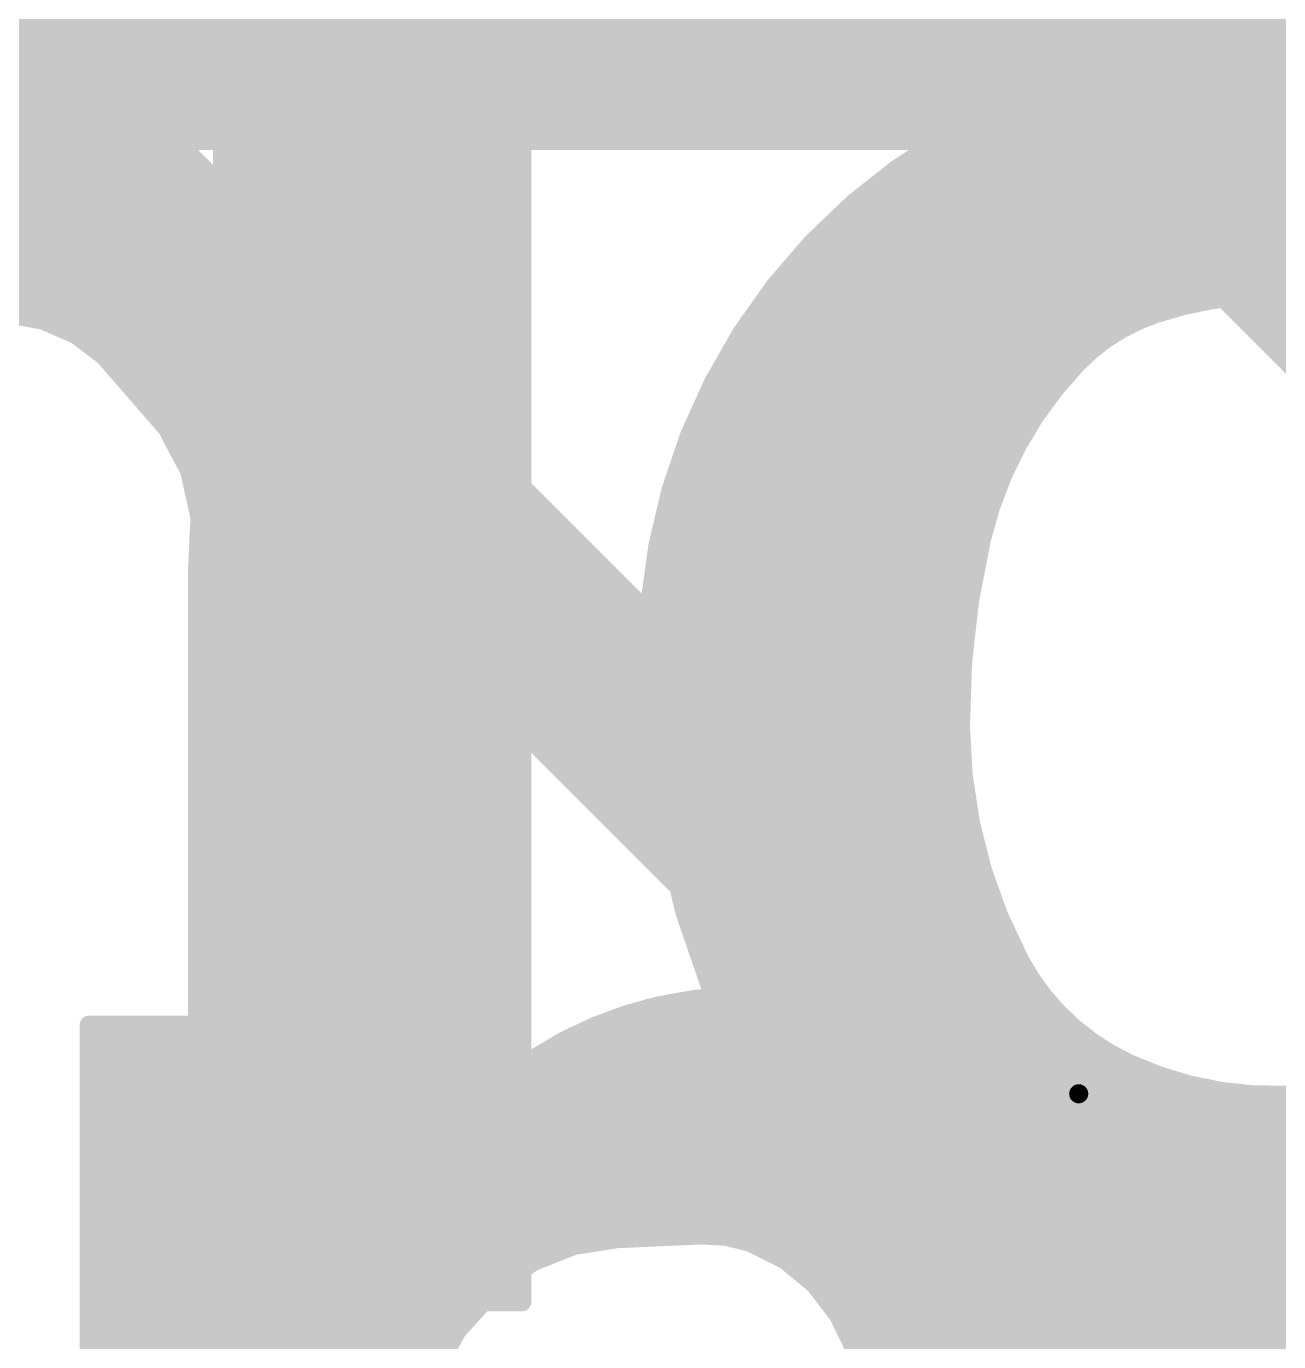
# Model space of a CAD drawing. Extents: x -5.1 to 50.9, y -12.7 to 61.1.
# Drawn here: x 16.602 to 18.27, y 33.845 to 35.598 of the extents above; entities that cross this region are included whole.
import ezdxf

# ---------------------------------------------------------------- set-up
doc = ezdxf.new("R2010")
doc.units = 0
for name, color, linetype in [('1', 12, 'CONTINUOUS'), ('16', 132, 'CONTINUOUS'), ('21', 53, 'CONTINUOUS'), ('22', 53, 'CONTINUOUS')]:
    doc.layers.add(name, color=color, linetype=linetype)

msp = doc.modelspace()

# ---------------------------------------------------------------- linework, layer by layer
at = {"layer": '1', "const_width": 0.254}
msp.add_lwpolyline([(7.588, 35.56), (29.21, 35.56)], dxfattribs=at)
at = {"layer": '16', "const_width": 0.254}
for points in [[(22.733, 30.861), (14.732, 38.862)], [(14.224, 37.86), (22.86, 29.224)]]:
    msp.add_lwpolyline(points, dxfattribs=at)
at = {"layer": '21'}
for points, const_width in [([(17.5362, 34.3052, 0.1577), (17.2415, 34.196)], 0.0254), ([(17.7368, 34.3002, 0.0335), (17.5362, 34.3052)], 0.0254), ([(17.5364, 34.3115, 1), (17.536, 34.2989)], 0.0127), ([(17.5359, 34.3115, 1), (17.5365, 34.2989)], 0.0127), ([(17.5371, 34.2989, 1), (17.5353, 34.3115)], 0.0127), ([(17.5365, 34.2989, 1), (17.5359, 34.3115)], 0.0127), ([(17.7381, 34.3064, 1), (17.7355, 34.294)], 0.0127), ([(18.0035, 34.1757, 0.1741), (17.7368, 34.3002)], 0.0254), ([(17.7374, 34.3065, 1), (17.7362, 34.2939)], 0.0127), ([(17.7362, 34.2939, 1), (17.7374, 34.3065)], 0.0127), ([(17.7366, 34.2939, 1), (17.737, 34.3065)], 0.0127), ([(17.4301, 34.296, 1), (17.432, 34.2834)], 0.0127), ([(17.433, 34.2963, 1), (17.433, 34.2837)], 0.0127), ([(17.4332, 34.2838, 1), (17.4288, 34.2957)], 0.0127), ([(17.7854, 34.2837, 1), (17.7854, 34.2963)], 0.0127), ([(17.8372, 34.2854, 1), (17.8318, 34.2739)], 0.0127), ([(17.8332, 34.2735, 1), (17.8358, 34.2859)], 0.0127), ([(16.6917, 34.2671, 1), (16.679, 34.2671)], 0.0127), ([(16.6917, 34.2671, 1), (16.679, 34.2671)], 0.0127), ([(16.6853, 34.2734, 1), (16.6853, 34.2608)], 0.0127), ([(16.6853, 34.2734, 1), (16.6853, 34.2608)], 0.0127), ([(16.6853, 34.2709, 1), (16.6853, 34.2583)], 0.0127), ([(17.0955, 34.2671, 1), (17.0828, 34.2671)], 0.0127), ([(17.0955, 34.2671, 1), (17.0828, 34.2671)], 0.0127), ([(17.0891, 34.2608, 1), (17.0891, 34.2734)], 0.0127), ([(17.0891, 34.2608, 1), (17.0891, 34.2734)], 0.0127), ([(17.0891, 34.2583, 1), (17.0891, 34.2709)], 0.0127), ([(17.3633, 34.2709, 1), (17.3633, 34.2583)], 0.0127), ([(17.8668, 34.2583, 1), (17.8668, 34.2709)], 0.0127), ([(17.3292, 34.2587, 1), (17.3336, 34.2468)], 0.0127), ([(17.3348, 34.2474, 1), (17.328, 34.2581)], 0.0127), ([(16.6853, 34.2456, 1), (16.6853, 34.2329)], 0.0127), ([(17.0891, 34.2329, 1), (17.0891, 34.2456)], 0.0127), ([(17.3099, 34.2456, 1), (17.3099, 34.2329)], 0.0127), ([(17.9289, 34.2424, 1), (17.9211, 34.2324)], 0.0127), ([(17.9212, 34.2329, 1), (17.9212, 34.2456)], 0.0127), ([(17.9223, 34.2317, 1), (17.9277, 34.2432)], 0.0127), ([(16.6853, 34.2201, 1), (16.6853, 34.2075)], 0.0127), ([(17.0891, 34.2075, 1), (17.0891, 34.2201)], 0.0127), ([(17.2697, 34.2201, 1), (17.2697, 34.2075)], 0.0127), ([(17.9551, 34.2075, 1), (17.9551, 34.2201)], 0.0127), ([(17.2415, 34.196, 0.0664), (17.1552, 34.1071)], 0.0254), ([(17.2381, 34.2014, 1), (17.2449, 34.1906)], 0.0127), ([(17.2376, 34.201, 1), (17.2454, 34.191)], 0.0127), ([(17.2458, 34.1913, 1), (17.2372, 34.2007)], 0.0127), ([(17.2454, 34.191, 1), (17.2376, 34.201)], 0.0127), ([(16.6853, 34.1947, 1), (16.6853, 34.1821)], 0.0127), ([(17.0891, 34.1821, 1), (17.0891, 34.1947)], 0.0127), ([(17.2331, 34.1947, 1), (17.2331, 34.1821)], 0.0127), ([(17.9874, 34.1821, 1), (17.9874, 34.1947)], 0.0127), ([(18.0083, 34.1798, 1), (17.9987, 34.1716)], 0.0127), ([(18.1178, 33.9827, 0.1281), (18.0035, 34.1757)], 0.0254), ([(18.008, 34.1802, 1), (17.999, 34.1712)], 0.0127), ([(17.999, 34.1712, 1), (18.008, 34.1802)], 0.0127), ([(17.9996, 34.1707, 1), (18.0074, 34.1807)], 0.0127), ([(16.6853, 34.1694, 1), (16.6853, 34.1567)], 0.0127), ([(17.0891, 34.1567, 1), (17.0891, 34.1694)], 0.0127), ([(17.2002, 34.1503, 1), (17.1906, 34.1585)], 0.0127), ([(17.2049, 34.1694, 1), (17.2049, 34.1567)], 0.0127), ([(18.0143, 34.1567, 1), (18.0143, 34.1694)], 0.0127), ([(16.6853, 34.1439, 1), (16.6853, 34.1313)], 0.0127), ([(17.0891, 34.1313, 1), (17.0891, 34.1439)], 0.0127), ([(17.1811, 34.1439, 1), (17.1811, 34.1313)], 0.0127), ([(17.1911, 34.1591, 1), (17.1997, 34.1497)], 0.0127), ([(18.0359, 34.1313, 1), (18.0359, 34.1439)], 0.0127), ([(16.6853, 34.1185, 1), (16.6853, 34.1059)], 0.0127), ([(17.0891, 34.1059, 1), (17.0891, 34.1185)], 0.0127), ([(17.1552, 34.1071, 0.0022), (17.1272, 34.069)], 0.0254), ([(17.1504, 34.1112, 1), (17.16, 34.103)], 0.0127), ([(17.1501, 34.1109, 1), (17.1603, 34.1033)], 0.0127), ([(17.1603, 34.1033, 1), (17.1501, 34.1109)], 0.0127), ([(17.1603, 34.1033, 1), (17.1501, 34.1109)], 0.0127), ([(17.1595, 34.1185, 1), (17.1595, 34.1059)], 0.0127), ([(18.0579, 34.1214, 1), (18.0469, 34.1149)], 0.0127), ([(18.0476, 34.1141, 1), (18.0572, 34.1223)], 0.0127), ([(18.0559, 34.1059, 1), (18.0559, 34.1185)], 0.0127), ([(16.6853, 34.0932, 1), (16.6853, 34.0805)], 0.0127), ([(17.0891, 34.0805, 1), (17.0891, 34.0932)], 0.0127), ([(17.1403, 34.0932, 1), (17.1403, 34.0805)], 0.0127), ([(18.071, 34.0805, 1), (18.071, 34.0932)], 0.0127), ([(17.1145, 34.0538, 0.0333), (17.1272, 34.069)], 0.0254), ([(17.1323, 34.0653, 1), (17.1221, 34.0727)], 0.0127), ([(17.1321, 34.0649, 1), (17.1223, 34.0731)], 0.0127), ([(16.6853, 34.0677, 1), (16.6853, 34.0551)], 0.0127), ([(17.0891, 34.0551, 1), (17.0891, 34.0677)], 0.0127), ([(17.0967, 34.0462, 0.205), (17.1145, 34.0538)], 0.0254), ([(17.1099, 34.0582, 1), (17.1191, 34.0494)], 0.0127), ([(17.1096, 34.0579, 1), (17.1194, 34.0497)], 0.0127), ([(17.1191, 34.0494, 1), (17.1099, 34.0582)], 0.0127), ([(17.1181, 34.0486, 1), (17.1109, 34.059)], 0.0127), ([(17.1209, 34.0677, 1), (17.1209, 34.0551)], 0.0127), ([(17.1221, 34.0728, 1), (17.1323, 34.0652)], 0.0127), ([(17.1221, 34.0727, 1), (17.1323, 34.0653)], 0.0127), ([(18.0968, 34.0555, 1), (18.0849, 34.051)], 0.0127), ([(18.0854, 34.05, 1), (18.0963, 34.0565)], 0.0127), ([(18.086, 34.0551, 1), (18.086, 34.0677)], 0.0127), ([(16.6853, 34.0423, 1), (16.6853, 34.0297)], 0.0127), ([(17.0891, 34.0525, 1), (17.0891, 34.0399)], 0.0127), ([(17.0891, 34.0525, 1), (17.0891, 34.0399)], 0.0127), ([(17.0828, 34.0462, 1), (17.0955, 34.0462)], 0.0127), ([(17.0828, 34.0462, 1), (17.0955, 34.0462)], 0.0127), ([(17.0967, 34.0525, 1), (17.0967, 34.0399)], 0.0127), ([(17.0954, 34.0524, 1), (17.098, 34.04)], 0.0127), ([(17.0967, 34.0399, 1), (17.0967, 34.0525)], 0.0127), ([(17.0967, 34.0399, 1), (17.0967, 34.0525)], 0.0127), ([(17.1028, 34.0534, 1), (17.11, 34.043)], 0.0127), ([(17.1076, 34.042, 1), (17.1051, 34.0544)], 0.0127), ([(18.0974, 34.0297, 1), (18.0974, 34.0423)], 0.0127), ([(16.6853, 34.017, 1), (16.6853, 34.0043)], 0.0127), ([(18.1071, 34.0043, 1), (18.1071, 34.017)], 0.0127), ([(16.6853, 33.9915, 1), (16.6853, 33.9789)], 0.0127), ([(17.3888, 33.9827, 0.1688), (17.2288, 33.9192)], 0.0254), ([(17.3888, 33.9827, 0.0006), (17.5006, 33.9877)], 0.0254), ([(17.3885, 33.989, 1), (17.3891, 33.9764)], 0.0127), ([(17.3885, 33.989, 1), (17.3891, 33.9764)], 0.0127), ([(17.3898, 33.9764, 1), (17.3878, 33.989)], 0.0127), ([(17.3891, 33.9764, 1), (17.3885, 33.989)], 0.0127), ([(17.4447, 33.9789, 1), (17.4447, 33.9915)], 0.0127), ([(17.5666, 33.9776, 0.0992), (17.5006, 33.9877)], 0.0254), ([(17.5009, 33.994, 1), (17.5003, 33.9814)], 0.0127), ([(17.5003, 33.994, 1), (17.5009, 33.9814)], 0.0127), ([(17.5009, 33.9814, 1), (17.5003, 33.994)], 0.0127), ([(17.5009, 33.9814, 1), (17.5003, 33.994)], 0.0127), ([(17.5357, 33.9921, 1), (17.5325, 33.9798)], 0.0127), ([(17.5369, 33.9915, 1), (17.5369, 33.9789)], 0.0127), ([(17.5338, 33.9796, 1), (17.5344, 33.9923)], 0.0127), ([(18.124, 33.984, 1), (18.1116, 33.9814)], 0.0127), ([(18.1508, 33.7591, 0.0668), (18.1178, 33.9827)], 0.0254), ([(18.1239, 33.9845, 1), (18.1117, 33.9809)], 0.0127), ([(18.1168, 33.9789, 1), (18.1168, 33.9915)], 0.0127), ([(17.3302, 33.98, 1), (17.3321, 33.9674)], 0.0127), ([(17.3335, 33.9678, 1), (17.3288, 33.9796)], 0.0127), ([(17.5694, 33.9833, 1), (17.5638, 33.9719)], 0.0127), ([(17.6835, 33.8811, 0.1719), (17.5666, 33.9776)], 0.0254), ([(17.5688, 33.9836, 1), (17.5644, 33.9716)], 0.0127), ([(17.5644, 33.9716, 1), (17.5688, 33.9836)], 0.0127), ([(17.565, 33.9714, 1), (17.5682, 33.9838)], 0.0127), ([(18.1117, 33.9809, 1), (18.1239, 33.9845)], 0.0127), ([(18.1119, 33.9804, 1), (18.1237, 33.985)], 0.0127), ([(16.6853, 33.9661, 1), (16.6853, 33.9535)], 0.0127), ([(17.2746, 33.9581, 1), (17.2793, 33.9463)], 0.0127), ([(17.2805, 33.9469, 1), (17.2733, 33.9574)], 0.0127), ([(17.2961, 33.9535, 1), (17.2961, 33.9661)], 0.0127), ([(17.6023, 33.9661, 1), (17.6023, 33.9535)], 0.0127), ([(17.6166, 33.9595, 1), (17.6086, 33.9497)], 0.0127), ([(17.6098, 33.949, 1), (17.6154, 33.9603)], 0.0127), ([(18.1228, 33.9535, 1), (18.1228, 33.9661)], 0.0127), ([(16.6853, 33.9408, 1), (16.6853, 33.9281)], 0.0127), ([(17.251, 33.9281, 1), (17.251, 33.9408)], 0.0127), ([(17.6371, 33.9408, 1), (17.6371, 33.9281)], 0.0127), ([(18.1283, 33.9281, 1), (18.1283, 33.9408)], 0.0127), ([(16.6853, 33.9153, 1), (16.6853, 33.9027)], 0.0127), ([(17.2288, 33.9192, 0.1229), (17.1374, 33.7896)], 0.0254), ([(17.2196, 33.9027, 1), (17.2196, 33.9153)], 0.0127), ([(17.2252, 33.9244, 1), (17.2324, 33.914)], 0.0127), ([(17.2247, 33.924, 1), (17.2329, 33.9144)], 0.0127), ([(17.2335, 33.9149, 1), (17.2241, 33.9235)], 0.0127), ([(17.2329, 33.9144, 1), (17.2247, 33.924)], 0.0127), ([(17.6573, 33.9258, 1), (17.6472, 33.918)], 0.0127), ([(17.6482, 33.917, 1), (17.6563, 33.9268)], 0.0127), ([(17.6621, 33.9153, 1), (17.6621, 33.9027)], 0.0127), ([(18.1338, 33.9027, 1), (18.1338, 33.9153)], 0.0127), ([(16.6853, 33.8899, 1), (16.6853, 33.8773)], 0.0127), ([(17.1965, 33.8773, 1), (17.1965, 33.8899)], 0.0127), ([(17.6816, 33.8899, 1), (17.6816, 33.8773)], 0.0127), ([(17.6892, 33.8839, 1), (17.6778, 33.8783)], 0.0127), ([(17.7419, 33.6702, 0.136), (17.6835, 33.8811)], 0.0254), ([(17.6889, 33.8844, 1), (17.6781, 33.8778)], 0.0127), ([(17.6781, 33.8778, 1), (17.6889, 33.8844)], 0.0127), ([(17.6785, 33.8772, 1), (17.6885, 33.885)], 0.0127), ([(18.1393, 33.8773, 1), (18.1393, 33.8899)], 0.0127), ([(16.6853, 33.8646, 1), (16.6853, 33.8519)], 0.0127), ([(17.1704, 33.8643, 1), (17.1798, 33.8558)], 0.0127), ([(17.1807, 33.857, 1), (17.1695, 33.863)], 0.0127), ([(17.1742, 33.8519, 1), (17.1742, 33.8646)], 0.0127), ([(17.6946, 33.8646, 1), (17.6946, 33.8519)], 0.0127), ([(18.1481, 33.8725, 1), (18.1354, 33.8715)], 0.0127), ([(18.1356, 33.8707, 1), (18.148, 33.8733)], 0.0127), ([(18.1429, 33.8519, 1), (18.1429, 33.8646)], 0.0127)]:
    msp.add_lwpolyline(points, format="xyb", dxfattribs=dict(at, const_width=const_width))
at = {"layer": '21', "const_width": 0.0254}
for points in [[(17.431, 34.2897), (17.5362, 34.3052)], [(17.5362, 34.3052), (17.7368, 34.3002)], [(17.7368, 34.3002), (17.8345, 34.2797)], [(17.3314, 34.2528), (17.431, 34.2897)], [(17.433, 34.29), (17.7854, 34.29)], [(17.8345, 34.2797), (17.925, 34.2374)], [(16.6853, 34.2671), (17.0891, 34.2671)], [(16.6853, 32.6949), (16.6853, 34.2671)], [(16.6853, 32.6949), (16.6853, 34.2671)], [(16.6853, 34.2671), (17.0891, 34.2671)], [(16.6853, 34.2646), (17.0891, 34.2646)], [(17.0891, 34.2671), (17.0891, 34.0462)], [(17.0891, 34.2671), (17.0891, 34.0462)], [(17.3633, 34.2646), (17.8668, 34.2646)], [(17.2415, 34.196), (17.3314, 34.2528)], [(16.6853, 34.2392), (17.0891, 34.2392)], [(17.3099, 34.2392), (17.9212, 34.2392)], [(17.925, 34.2374), (18.0035, 34.1757)], [(16.6853, 34.2138), (17.0891, 34.2138)], [(17.2697, 34.2138), (17.9551, 34.2138)], [(17.1954, 34.1544), (17.2415, 34.196)], [(16.6853, 34.1884), (17.0891, 34.1884)], [(17.2331, 34.1884), (17.9874, 34.1884)], [(18.0035, 34.1757), (18.0524, 34.1182)], [(16.6853, 34.163), (17.0891, 34.163)], [(17.1552, 34.1071), (17.1954, 34.1544)], [(17.2049, 34.163), (18.0143, 34.163)], [(16.6853, 34.1376), (17.0891, 34.1376)], [(17.1811, 34.1376), (18.0359, 34.1376)], [(16.6853, 34.1122), (17.0891, 34.1122)], [(17.1272, 34.069), (17.1552, 34.1071)], [(17.1595, 34.1122), (18.0559, 34.1122)], [(18.0524, 34.1182), (18.0909, 34.0532)], [(16.6853, 34.0868), (17.0891, 34.0868)], [(17.1403, 34.0868), (18.071, 34.0868)], [(17.1145, 34.0538), (17.1272, 34.069)], [(16.6853, 34.0614), (17.0891, 34.0614)], [(17.1064, 34.0482), (17.1145, 34.0538)], [(17.1209, 34.0614), (18.086, 34.0614)], [(18.0909, 34.0532), (18.1178, 33.9827)], [(16.6853, 34.036), (18.0974, 34.036)], [(17.0891, 34.0462), (17.0967, 34.0462)], [(17.0891, 34.0462), (17.0967, 34.0462)], [(17.0967, 34.0462), (17.1064, 34.0482)], [(16.6853, 34.0106), (18.1071, 34.0106)], [(16.6853, 33.9852), (17.4447, 33.9852)], [(17.3888, 33.9827), (17.3312, 33.9737)], [(17.5006, 33.9877), (17.3888, 33.9827)], [(17.5341, 33.9859), (17.5006, 33.9877)], [(17.5666, 33.9776), (17.5341, 33.9859)], [(17.5369, 33.9852), (18.1168, 33.9852)], [(18.1178, 33.9827), (18.1418, 33.872)], [(17.3312, 33.9737), (17.2769, 33.9522)], [(17.6126, 33.9546), (17.5666, 33.9776)], [(16.6853, 33.9598), (17.2961, 33.9598)], [(17.2769, 33.9522), (17.2288, 33.9192)], [(17.6023, 33.9598), (18.1228, 33.9598)], [(17.6522, 33.9219), (17.6126, 33.9546)], [(16.6853, 33.9344), (17.251, 33.9344)], [(17.6371, 33.9344), (18.1283, 33.9344)], [(16.6853, 33.909), (17.2196, 33.909)], [(17.2288, 33.9192), (17.1751, 33.86)], [(17.6835, 33.8811), (17.6522, 33.9219)], [(17.6621, 33.909), (18.1338, 33.909)], [(16.6853, 33.8836), (17.1965, 33.8836)], [(17.6816, 33.8836), (18.1393, 33.8836)], [(17.7156, 33.8147), (17.6835, 33.8811)], [(16.6853, 33.8582), (17.1742, 33.8582)], [(17.1751, 33.86), (17.1374, 33.7896)], [(17.6946, 33.8582), (18.1429, 33.8582)], [(18.1418, 33.872), (18.1508, 33.7591)], [(16.6853, 33.8328), (17.1606, 33.8328)], [(17.7069, 33.8328), (18.1449, 33.8328)]]:
    msp.add_lwpolyline(points, dxfattribs=at)
at = {"layer": '22'}
for points, const_width in [([(18.2474, 35.5575, 0.0624), (18.0238, 35.5295)], 0.0254), ([(18.2474, 35.5639, 1), (18.2474, 35.5512)], 0.0127), ([(18.2474, 35.5512, 1), (18.2474, 35.5639)], 0.0127), ([(18.269, 35.5575, 1), (18.2563, 35.5575)], 0.0127), ([(18.2626, 35.5512, 1), (18.2626, 35.5639)], 0.0127), ([(18.2537, 35.5474, 1), (18.2411, 35.5472)], 0.0127), ([(18.2482, 35.541, 1), (18.2466, 35.5536)], 0.0127), ([(18.0238, 35.5295, 0.1172), (17.7038, 35.3619)], 0.0254), ([(18.0222, 35.5357, 1), (18.0254, 35.5233)], 0.0127), ([(18.0254, 35.5233, 1), (18.0222, 35.5357)], 0.0127), ([(18.0459, 35.5282, 1), (18.0475, 35.5156)], 0.0127), ([(18.0488, 35.5159, 1), (18.0446, 35.5279)], 0.0127), ([(18.1471, 35.541, 1), (18.1471, 35.5283)], 0.0127), ([(18.2476, 35.5283, 1), (18.2476, 35.541)], 0.0127), ([(16.8695, 35.5041, 1), (16.8567, 35.5041)], 0.0127), ([(16.8631, 35.5104, 1), (16.8631, 35.4978)], 0.0127), ([(17.2682, 35.5041, 1), (17.2554, 35.5041)], 0.0127), ([(17.2618, 35.4978, 1), (17.2618, 35.5104)], 0.0127), ([(18.0098, 35.5155, 1), (18.0098, 35.5029)], 0.0127), ([(18.248, 35.5029, 1), (18.248, 35.5155)], 0.0127), ([(16.6273, 35.4775, 1), (16.6273, 35.4901)], 0.0127), ([(16.6588, 35.4762, 1), (16.6509, 35.4663)], 0.0127), ([(16.6522, 35.4655, 1), (16.6575, 35.477)], 0.0127), ([(16.8631, 35.4901, 1), (16.8631, 35.4775)], 0.0127), ([(17.2618, 35.4775, 1), (17.2618, 35.4901)], 0.0127), ([(17.9359, 35.4901, 1), (17.9359, 35.4775)], 0.0127), ([(18.2485, 35.4775, 1), (18.2485, 35.4901)], 0.0127), ([(16.6709, 35.4521, 1), (16.6709, 35.4648)], 0.0127), ([(16.8631, 35.4648, 1), (16.8631, 35.4521)], 0.0127), ([(17.2618, 35.4521, 1), (17.2618, 35.4648)], 0.0127), ([(17.8731, 35.4648, 1), (17.8731, 35.4521)], 0.0127), ([(17.882, 35.472, 1), (17.8862, 35.46)], 0.0127), ([(17.8877, 35.4608, 1), (17.8805, 35.4712)], 0.0127), ([(18.2489, 35.4521, 1), (18.2489, 35.4648)], 0.0127), ([(16.7025, 35.4267, 1), (16.7025, 35.4393)], 0.0127), ([(16.8631, 35.4393, 1), (16.8631, 35.4267)], 0.0127), ([(17.2618, 35.4267, 1), (17.2618, 35.4393)], 0.0127), ([(17.8364, 35.4393, 1), (17.8364, 35.4267)], 0.0127), ([(18.2493, 35.4267, 1), (18.2493, 35.4393)], 0.0127), ([(16.7356, 35.4145, 1), (16.7264, 35.4057)], 0.0127), ([(16.727, 35.4051, 1), (16.735, 35.4151)], 0.0127), ([(16.7334, 35.4013, 1), (16.7334, 35.4139)], 0.0127), ([(16.8631, 35.4139, 1), (16.8631, 35.4013)], 0.0127), ([(17.2618, 35.4013, 1), (17.2618, 35.4139)], 0.0127), ([(17.7997, 35.4139, 1), (17.7997, 35.4013)], 0.0127), ([(18.2498, 35.4013, 1), (18.2498, 35.4139)], 0.0127), ([(16.758, 35.3759, 1), (16.758, 35.3886)], 0.0127), ([(16.8631, 35.3886, 1), (16.8631, 35.3759)], 0.0127), ([(17.2618, 35.3759, 1), (17.2618, 35.3886)], 0.0127), ([(17.763, 35.3886, 1), (17.763, 35.3759)], 0.0127), ([(18.2502, 35.3759, 1), (18.2502, 35.3886)], 0.0127), ([(16.7826, 35.3505, 1), (16.7826, 35.3631)], 0.0127), ([(16.8631, 35.3631, 1), (16.8631, 35.3505)], 0.0127), ([(17.2618, 35.3505, 1), (17.2618, 35.3631)], 0.0127), ([(17.7038, 35.3619, 0.2195), (17.4295, 34.7523)], 0.0254), ([(17.6996, 35.3667, 1), (17.708, 35.3571)], 0.0127), ([(17.708, 35.3571, 1), (17.6996, 35.3667)], 0.0127), ([(17.7263, 35.3631, 1), (17.7263, 35.3505)], 0.0127), ([(18.2506, 35.3505, 1), (18.2506, 35.3631)], 0.0127), ([(16.8122, 35.3353, 1), (16.8022, 35.3275)], 0.0127), ([(16.8026, 35.327, 1), (16.8118, 35.3358)], 0.0127), ([(16.8072, 35.3251, 1), (16.8072, 35.3377)], 0.0127), ([(16.8631, 35.3377, 1), (16.8631, 35.3251)], 0.0127), ([(17.2618, 35.3251, 1), (17.2618, 35.3377)], 0.0127), ([(17.6908, 35.3248, 1), (17.6812, 35.333)], 0.0127), ([(17.6896, 35.3377, 1), (17.6896, 35.3251)], 0.0127), ([(18.251, 35.3251, 1), (18.251, 35.3377)], 0.0127), ([(17.6824, 35.3341, 1), (17.6896, 35.3237)], 0.0127), ([(16.8266, 35.2997, 1), (16.8266, 35.3124)], 0.0127), ([(16.8631, 35.3124, 1), (16.8631, 35.2997)], 0.0127), ([(17.2618, 35.2997, 1), (17.2618, 35.3124)], 0.0127), ([(17.6663, 35.3124, 1), (17.6663, 35.2997)], 0.0127), ([(18.2515, 35.2997, 1), (18.2515, 35.3124)], 0.0127), ([(16.8416, 35.2944, 1), (16.8388, 35.282)], 0.0127), ([(16.8352, 35.2843, 1), (16.8452, 35.2921)], 0.0127), ([(16.8567, 35.2831, 1), (16.8695, 35.2831)], 0.0127), ([(16.8617, 35.2769, 1), (16.8645, 35.2893)], 0.0127), ([(17.2618, 35.2743, 1), (17.2618, 35.2869)], 0.0127), ([(17.6445, 35.2869, 1), (17.6445, 35.2743)], 0.0127), ([(18.2519, 35.2743, 1), (18.2519, 35.2869)], 0.0127), ([(17.2618, 35.2489, 1), (17.2618, 35.2615)], 0.0127), ([(17.6226, 35.2615, 1), (17.6226, 35.2489)], 0.0127), ([(18.2423, 35.2565, 1), (18.2423, 35.2438)], 0.0127), ([(18.2428, 35.2438, 1), (18.2418, 35.2564)], 0.0127), ([(18.2461, 35.25, 1), (18.2587, 35.2502)], 0.0127), ([(18.2523, 35.2489, 1), (18.2523, 35.2615)], 0.0127), ([(18.2524, 35.2438, 1), (18.2524, 35.2565)], 0.0127), ([(17.2618, 35.2235, 1), (17.2618, 35.2362)], 0.0127), ([(17.6008, 35.2362, 1), (17.6008, 35.2235)], 0.0127), ([(18.2626, 35.24, 0.0828), (18.1051, 35.2146)], 0.0254), ([(18.1015, 35.2235, 1), (18.1015, 35.2362)], 0.0127), ([(18.1199, 35.2463, 1), (18.1209, 35.2337)], 0.0127), ([(18.1234, 35.2344, 1), (18.1174, 35.2456)], 0.0127), ([(18.2563, 35.24, 1), (18.269, 35.24)], 0.0127), ([(18.2626, 35.2337, 1), (18.2626, 35.2463)], 0.0127), ([(16.6274, 35.2118, 1), (16.6223, 35.2001)], 0.0127), ([(16.6237, 35.1997, 1), (16.626, 35.2122)], 0.0127), ([(18.1051, 35.2146, 0.1209), (18.001, 35.1485)], 0.0254), ([(18.1031, 35.2206, 1), (18.1071, 35.2086)], 0.0127), ([(18.1071, 35.2086, 1), (18.1031, 35.2206)], 0.0127), ([(16.6284, 35.2107, 1), (16.6284, 35.1981)], 0.0127), ([(17.2618, 35.1981, 1), (17.2618, 35.2107)], 0.0127), ([(17.572, 35.206, 1), (17.5816, 35.1978)], 0.0127), ([(17.5826, 35.1993, 1), (17.571, 35.2045)], 0.0127), ([(17.579, 35.2107, 1), (17.579, 35.1981)], 0.0127), ([(18.0543, 35.1981, 1), (18.0543, 35.2107)], 0.0127), ([(16.6718, 35.1921, 1), (16.6641, 35.1819)], 0.0127), ([(16.6654, 35.1812, 1), (16.6705, 35.1928)], 0.0127), ([(16.6786, 35.1853, 1), (16.6786, 35.1727)], 0.0127), ([(17.2618, 35.1727, 1), (17.2618, 35.1853)], 0.0127), ([(17.5666, 35.1853, 1), (17.5666, 35.1727)], 0.0127), ([(18.0135, 35.1727, 1), (18.0135, 35.1853)], 0.0127), ([(18.0183, 35.1922, 1), (18.0243, 35.181)], 0.0127), ([(18.0257, 35.182, 1), (18.0169, 35.1912)], 0.0127), ([(16.7104, 35.1629, 1), (16.7008, 35.1545)], 0.0127), ([(16.7018, 35.1536, 1), (16.7094, 35.1638)], 0.0127), ([(16.71, 35.16, 1), (16.71, 35.1473)], 0.0127), ([(17.2618, 35.1473, 1), (17.2618, 35.16)], 0.0127), ([(17.5553, 35.16, 1), (17.5553, 35.1473)], 0.0127), ([(17.9873, 35.1473, 1), (17.9873, 35.16)], 0.0127), ([(18.001, 35.1485, 0.1342), (17.874, 34.9148)], 0.0254), ([(17.9964, 35.1529, 1), (18.0056, 35.1441)], 0.0127), ([(18.0056, 35.1441, 1), (17.9964, 35.1529)], 0.0127), ([(16.7321, 35.1345, 1), (16.7321, 35.1219)], 0.0127), ([(17.2618, 35.1219, 1), (17.2618, 35.1345)], 0.0127), ([(17.544, 35.1345, 1), (17.544, 35.1219)], 0.0127), ([(17.9611, 35.1219, 1), (17.9611, 35.1345)], 0.0127), ([(16.7541, 35.1091, 1), (16.7541, 35.0965)], 0.0127), ([(17.2618, 35.0965, 1), (17.2618, 35.1091)], 0.0127), ([(17.5327, 35.1091, 1), (17.5327, 35.0965)], 0.0127), ([(17.9305, 35.1074, 1), (17.9393, 35.0982)], 0.0127), ([(17.9407, 35.1001, 1), (17.9291, 35.1055)], 0.0127), ([(17.9349, 35.0965, 1), (17.9349, 35.1091)], 0.0127), ([(16.7762, 35.0838, 1), (16.7762, 35.0711)], 0.0127), ([(17.2618, 35.0711, 1), (17.2618, 35.0838)], 0.0127), ([(17.5213, 35.0838, 1), (17.5213, 35.0711)], 0.0127), ([(17.9232, 35.0711, 1), (17.9232, 35.0838)], 0.0127), ([(16.795, 35.0652, 1), (16.7838, 35.0592)], 0.0127), ([(16.7846, 35.058, 1), (16.7942, 35.0664)], 0.0127), ([(16.7948, 35.0583, 1), (16.7948, 35.0457)], 0.0127), ([(17.2618, 35.0457, 1), (17.2618, 35.0583)], 0.0127), ([(17.51, 35.0583, 1), (17.51, 35.0457)], 0.0127), ([(17.9115, 35.0457, 1), (17.9115, 35.0583)], 0.0127), ([(16.8082, 35.0329, 1), (16.8082, 35.0203)], 0.0127), ([(17.2618, 35.0203, 1), (17.2618, 35.0329)], 0.0127), ([(17.4987, 35.0329, 1), (17.4987, 35.0203)], 0.0127), ([(17.8997, 35.0203, 1), (17.8997, 35.0329)], 0.0127), ([(16.8254, 35.007, 1), (16.813, 35.0042)], 0.0127), ([(16.8136, 35.0027, 1), (16.8248, 35.0086)], 0.0127), ([(16.8202, 35.0076, 1), (16.8202, 34.9949)], 0.0127), ([(17.2618, 34.9949, 1), (17.2618, 35.0076)], 0.0127), ([(17.4874, 35.0076, 1), (17.4874, 34.9949)], 0.0127), ([(17.888, 34.9949, 1), (17.888, 35.0076)], 0.0127), ([(16.8258, 34.9821, 1), (16.8258, 34.9695)], 0.0127), ([(17.2618, 34.9695, 1), (17.2618, 34.9821)], 0.0127), ([(17.479, 34.9674, 1), (17.4664, 34.969)], 0.0127), ([(17.4669, 34.9708, 1), (17.4785, 34.9656)], 0.0127), ([(17.4761, 34.9821, 1), (17.4761, 34.9695)], 0.0127), ([(17.8763, 34.9695, 1), (17.8763, 34.9821)], 0.0127), ([(16.8315, 34.9567, 1), (16.8315, 34.9441)], 0.0127), ([(16.8394, 34.9429, 1), (16.8267, 34.9435)], 0.0127), ([(17.2618, 34.9441, 1), (17.2618, 34.9567)], 0.0127), ([(17.4704, 34.9567, 1), (17.4704, 34.9441)], 0.0127), ([(17.8646, 34.9441, 1), (17.8646, 34.9567)], 0.0127), ([(16.8269, 34.9418, 1), (16.8393, 34.9446)], 0.0127), ([(17.865, 34.9369, 1), (17.8524, 34.9385)], 0.0127), ([(17.8529, 34.9404, 1), (17.8645, 34.935)], 0.0127), ([(16.8322, 34.9314, 1), (16.8322, 34.9187)], 0.0127), ([(17.2618, 34.9187, 1), (17.2618, 34.9314)], 0.0127), ([(17.4672, 34.9314, 1), (17.4672, 34.9187)], 0.0127), ([(17.874, 34.9148, 0.0602), (17.846, 34.6634)], 0.0254), ([(17.8571, 34.9187, 1), (17.8571, 34.9314)], 0.0127), ([(17.8678, 34.9163, 1), (17.8802, 34.9133)], 0.0127), ([(17.8802, 34.9133, 1), (17.8678, 34.9163)], 0.0127), ([(16.831, 34.9059, 1), (16.831, 34.8933)], 0.0127), ([(17.2618, 34.8933, 1), (17.2618, 34.9059)], 0.0127), ([(17.4639, 34.9059, 1), (17.4639, 34.8933)], 0.0127), ([(17.8538, 34.8933, 1), (17.8538, 34.9059)], 0.0127), ([(16.8364, 34.8793, 1), (16.8237, 34.8793)], 0.0127), ([(16.83, 34.8805, 1), (16.83, 34.8679)], 0.0127), ([(16.8237, 34.8796, 1), (16.8363, 34.879)], 0.0127), ([(17.2618, 34.8679, 1), (17.2618, 34.8805)], 0.0127), ([(17.4607, 34.8805, 1), (17.4607, 34.8679)], 0.0127), ([(17.8505, 34.8679, 1), (17.8505, 34.8805)], 0.0127), ([(16.83, 34.8552, 1), (16.83, 34.8425)], 0.0127), ([(17.2618, 34.8425, 1), (17.2618, 34.8552)], 0.0127), ([(17.4574, 34.8552, 1), (17.4574, 34.8425)], 0.0127), ([(17.8472, 34.8425, 1), (17.8472, 34.8552)], 0.0127), ([(16.83, 34.8297, 1), (16.83, 34.8171)], 0.0127), ([(17.2618, 34.8171, 1), (17.2618, 34.8297)], 0.0127), ([(17.4541, 34.8297, 1), (17.4541, 34.8171)], 0.0127), ([(17.8439, 34.8171, 1), (17.8439, 34.8297)], 0.0127), ([(16.83, 34.8043, 1), (16.83, 34.7917)], 0.0127), ([(17.2618, 34.7917, 1), (17.2618, 34.8043)], 0.0127), ([(17.4509, 34.8043, 1), (17.4509, 34.7917)], 0.0127), ([(17.8406, 34.7917, 1), (17.8406, 34.8043)], 0.0127), ([(16.83, 34.779, 1), (16.83, 34.7663)], 0.0127), ([(17.2618, 34.7663, 1), (17.2618, 34.779)], 0.0127), ([(17.4476, 34.779, 1), (17.4476, 34.7663)], 0.0127), ([(17.8373, 34.7663, 1), (17.8373, 34.779)], 0.0127), ([(17.4295, 34.7523, 0.092), (17.5158, 34.3103)], 0.0254), ([(17.4358, 34.7524, 1), (17.4232, 34.7522)], 0.0127), ([(16.83, 34.7535, 1), (16.83, 34.7409)], 0.0127), ([(17.2618, 34.7409, 1), (17.2618, 34.7535)], 0.0127), ([(17.4232, 34.7522, 1), (17.4358, 34.7524)], 0.0127), ([(17.451, 34.7505, 1), (17.4384, 34.7489)], 0.0127), ([(17.4384, 34.7505, 1), (17.451, 34.7489)], 0.0127), ([(17.445, 34.7535, 1), (17.445, 34.7409)], 0.0127), ([(17.827, 34.7429, 1), (17.8396, 34.7413)], 0.0127), ([(17.8397, 34.7421, 1), (17.827, 34.7421)], 0.0127), ([(17.834, 34.7409, 1), (17.834, 34.7535)], 0.0127), ([(16.83, 34.7281, 1), (16.83, 34.7155)], 0.0127), ([(17.2618, 34.7155, 1), (17.2618, 34.7281)], 0.0127), ([(17.4481, 34.7281, 1), (17.4481, 34.7155)], 0.0127), ([(17.8333, 34.7155, 1), (17.8333, 34.7281)], 0.0127), ([(16.83, 34.7028, 1), (16.83, 34.6901)], 0.0127), ([(17.2618, 34.6901, 1), (17.2618, 34.7028)], 0.0127), ([(17.4511, 34.7028, 1), (17.4511, 34.6901)], 0.0127), ([(17.8333, 34.6901, 1), (17.8333, 34.7028)], 0.0127), ([(16.83, 34.6773, 1), (16.83, 34.6647)], 0.0127), ([(17.2618, 34.6647, 1), (17.2618, 34.6773)], 0.0127), ([(17.4542, 34.6773, 1), (17.4542, 34.6647)], 0.0127), ([(17.8333, 34.6647, 1), (17.8333, 34.6773)], 0.0127), ([(17.846, 34.6634, 0.1204), (17.9248, 34.3535)], 0.0254), ([(17.8523, 34.6635, 1), (17.8397, 34.6633)], 0.0127), ([(16.83, 34.6519, 1), (16.83, 34.6393)], 0.0127), ([(17.2618, 34.6393, 1), (17.2618, 34.6519)], 0.0127), ([(17.4572, 34.6519, 1), (17.4572, 34.6393)], 0.0127), ([(17.8333, 34.6393, 1), (17.8333, 34.6519)], 0.0127), ([(17.8397, 34.6633, 1), (17.8523, 34.6635)], 0.0127), ([(16.83, 34.6266, 1), (16.83, 34.6139)], 0.0127), ([(17.2618, 34.6139, 1), (17.2618, 34.6266)], 0.0127), ([(17.4603, 34.6266, 1), (17.4603, 34.6139)], 0.0127), ([(17.8333, 34.6139, 1), (17.8333, 34.6266)], 0.0127), ([(16.83, 34.6011, 1), (16.83, 34.5885)], 0.0127), ([(17.2618, 34.5885, 1), (17.2618, 34.6011)], 0.0127), ([(17.4634, 34.6011, 1), (17.4634, 34.5885)], 0.0127), ([(17.8395, 34.5988, 1), (17.8271, 34.5958)], 0.0127), ([(17.8339, 34.5885, 1), (17.8339, 34.6011)], 0.0127), ([(17.827, 34.5973, 1), (17.8397, 34.5973)], 0.0127), ([(16.83, 34.5757, 1), (16.83, 34.5631)], 0.0127), ([(17.2618, 34.5631, 1), (17.2618, 34.5757)], 0.0127), ([(17.4664, 34.5757, 1), (17.4664, 34.5631)], 0.0127), ([(17.8401, 34.5631, 1), (17.8401, 34.5757)], 0.0127), ([(16.83, 34.5504, 1), (16.83, 34.5377)], 0.0127), ([(17.2618, 34.5377, 1), (17.2618, 34.5504)], 0.0127), ([(17.4695, 34.5504, 1), (17.4695, 34.5377)], 0.0127), ([(17.8462, 34.5377, 1), (17.8462, 34.5504)], 0.0127), ([(17.4762, 34.5406, 1), (17.464, 34.5372)], 0.0127), ([(17.4638, 34.5381, 1), (17.4764, 34.5397)], 0.0127), ([(16.83, 34.5249, 1), (16.83, 34.5123)], 0.0127), ([(17.2618, 34.5123, 1), (17.2618, 34.5249)], 0.0127), ([(17.4758, 34.5249, 1), (17.4758, 34.5123)], 0.0127), ([(17.8524, 34.5123, 1), (17.8524, 34.5249)], 0.0127), ([(16.83, 34.4995, 1), (16.83, 34.4869)], 0.0127), ([(17.2618, 34.4869, 1), (17.2618, 34.4995)], 0.0127), ([(17.4828, 34.4995, 1), (17.4828, 34.4869)], 0.0127), ([(17.8585, 34.4869, 1), (17.8585, 34.4995)], 0.0127), ([(16.83, 34.4742, 1), (16.83, 34.4615)], 0.0127), ([(17.2618, 34.4615, 1), (17.2618, 34.4742)], 0.0127), ([(17.4899, 34.4742, 1), (17.4899, 34.4615)], 0.0127), ([(17.8646, 34.4615, 1), (17.8646, 34.4742)], 0.0127), ([(16.83, 34.4487, 1), (16.83, 34.4361)], 0.0127), ([(17.2618, 34.4361, 1), (17.2618, 34.4487)], 0.0127), ([(17.497, 34.4487, 1), (17.497, 34.4361)], 0.0127), ([(17.8772, 34.4425, 1), (17.8656, 34.4373)], 0.0127), ([(17.8652, 34.4384, 1), (17.8776, 34.4414)], 0.0127), ([(17.8708, 34.4361, 1), (17.8708, 34.4487)], 0.0127), ([(16.83, 34.4233, 1), (16.83, 34.4107)], 0.0127), ([(17.2618, 34.4107, 1), (17.2618, 34.4233)], 0.0127), ([(17.504, 34.4233, 1), (17.504, 34.4107)], 0.0127), ([(17.8817, 34.4107, 1), (17.8817, 34.4233)], 0.0127), ([(16.83, 34.398, 1), (16.83, 34.3853)], 0.0127), ([(17.2618, 34.3853, 1), (17.2618, 34.398)], 0.0127), ([(17.5111, 34.398, 1), (17.5111, 34.3853)], 0.0127), ([(17.8931, 34.3853, 1), (17.8931, 34.398)], 0.0127), ([(16.83, 34.3725, 1), (16.83, 34.3599)], 0.0127), ([(17.2618, 34.3599, 1), (17.2618, 34.3725)], 0.0127), ([(17.5182, 34.3725, 1), (17.5182, 34.3599)], 0.0127), ([(17.9045, 34.3599, 1), (17.9045, 34.3725)], 0.0127), ([(17.9248, 34.3535, 0.1633), (18.0696, 34.2163)], 0.0254), ([(17.9304, 34.3565, 1), (17.9192, 34.3505)], 0.0127), ([(17.9192, 34.3505, 1), (17.9304, 34.3565)], 0.0127), ([(16.83, 34.3471, 1), (16.83, 34.3345)], 0.0127), ([(17.2618, 34.3345, 1), (17.2618, 34.3471)], 0.0127), ([(17.5252, 34.3471, 1), (17.5252, 34.3345)], 0.0127), ([(17.9159, 34.3345, 1), (17.9159, 34.3471)], 0.0127), ([(16.83, 34.3218, 1), (16.83, 34.3091)], 0.0127), ([(17.2618, 34.3091, 1), (17.2618, 34.3218)], 0.0127), ([(17.5323, 34.3218, 1), (17.5323, 34.3091)], 0.0127), ([(17.9316, 34.3201, 1), (17.923, 34.3107)], 0.0127), ([(17.9273, 34.3091, 1), (17.9273, 34.3218)], 0.0127), ([(17.5158, 34.3103, 0.2224), (17.9299, 33.9192)], 0.0254), ([(17.5217, 34.3126, 1), (17.5099, 34.308)], 0.0127), ([(17.5099, 34.308, 1), (17.5217, 34.3126)], 0.0127), ([(17.9215, 34.3128, 1), (17.9331, 34.318)], 0.0127), ([(16.83, 34.2963, 1), (16.83, 34.2837)], 0.0127), ([(17.2618, 34.2837, 1), (17.2618, 34.2963)], 0.0127), ([(17.5441, 34.2959, 1), (17.5333, 34.2891)], 0.0127), ([(17.5326, 34.2908, 1), (17.5448, 34.2942)], 0.0127), ([(17.5403, 34.2963, 1), (17.5403, 34.2837)], 0.0127), ([(17.9552, 34.2837, 1), (17.9552, 34.2963)], 0.0127), ([(16.83, 34.2709, 1), (16.83, 34.2583)], 0.0127), ([(17.2618, 34.2583, 1), (17.2618, 34.2709)], 0.0127), ([(17.5562, 34.2709, 1), (17.5562, 34.2583)], 0.0127), ([(17.9832, 34.2583, 1), (17.9832, 34.2709)], 0.0127), ([(16.83, 34.2456, 1), (16.83, 34.2329)], 0.0127), ([(17.2618, 34.2329, 1), (17.2618, 34.2456)], 0.0127), ([(17.5722, 34.2456, 1), (17.5722, 34.2329)], 0.0127), ([(18.0112, 34.2329, 1), (18.0112, 34.2456)], 0.0127), ([(16.83, 34.2201, 1), (16.83, 34.2075)], 0.0127), ([(17.2618, 34.2075, 1), (17.2618, 34.2201)], 0.0127), ([(17.5881, 34.2201, 1), (17.5881, 34.2075)], 0.0127), ([(18.0411, 34.2198, 1), (18.0371, 34.2078)], 0.0127), ([(18.0348, 34.2091, 1), (18.0434, 34.2185)], 0.0127), ([(18.0391, 34.2075, 1), (18.0391, 34.2201)], 0.0127), ([(18.0696, 34.2163, 0.1897), (18.4048, 34.196)], 0.0254), ([(18.0723, 34.2221, 1), (18.0669, 34.2105)], 0.0127), ([(18.0669, 34.2105, 1), (18.0723, 34.2221)], 0.0127), ([(16.83, 34.1947, 1), (16.83, 34.1821)], 0.0127), ([(17.2618, 34.1821, 1), (17.2618, 34.1947)], 0.0127), ([(17.6041, 34.1947, 1), (17.6041, 34.1821)], 0.0127), ([(18.1142, 34.1821, 1), (18.1142, 34.1947)], 0.0127), ([(16.83, 34.1694, 1), (16.83, 34.1567)], 0.0127), ([(17.2618, 34.1567, 1), (17.2618, 34.1694)], 0.0127), ([(17.6244, 34.1676, 1), (17.6156, 34.1584)], 0.0127), ([(17.62, 34.1694, 1), (17.62, 34.1567)], 0.0127), ([(17.6146, 34.1596, 1), (17.6254, 34.1664)], 0.0127), ([(18.1893, 34.1567, 1), (18.1893, 34.1694)], 0.0127), ([(16.83, 34.1439, 1), (16.83, 34.1313)], 0.0127), ([(17.2618, 34.1313, 1), (17.2618, 34.1439)], 0.0127), ([(17.6465, 34.1439, 1), (17.6465, 34.1313)], 0.0127), ([(18.2186, 34.1591, 1), (18.2202, 34.1465)], 0.0127), ([(18.2174, 34.1468, 1), (18.2214, 34.1588)], 0.0127), ([(16.83, 34.1185, 1), (16.83, 34.1059)], 0.0127), ([(17.2618, 34.1059, 1), (17.2618, 34.1185)], 0.0127), ([(17.6731, 34.1185, 1), (17.6731, 34.1059)], 0.0127), ([(16.83, 34.0932, 1), (16.83, 34.0805)], 0.0127), ([(17.2618, 34.0805, 1), (17.2618, 34.0932)], 0.0127), ([(17.6996, 34.0932, 1), (17.6996, 34.0805)], 0.0127), ([(16.83, 34.0677, 1), (16.83, 34.0551)], 0.0127), ([(17.2618, 34.0551, 1), (17.2618, 34.0677)], 0.0127), ([(17.7261, 34.0677, 1), (17.7261, 34.0551)], 0.0127), ([(16.83, 34.0423, 1), (16.83, 34.0297)], 0.0127), ([(17.2618, 34.0297, 1), (17.2618, 34.0423)], 0.0127), ([(17.7431, 34.0539, 1), (17.7357, 34.0435)], 0.0127), ([(17.735, 34.0441, 1), (17.7438, 34.0533)], 0.0127), ([(17.7574, 34.0423, 1), (17.7574, 34.0297)], 0.0127), ([(16.83, 34.017, 1), (16.83, 34.0043)], 0.0127), ([(17.2618, 34.0043, 1), (17.2618, 34.017)], 0.0127), ([(17.7935, 34.017, 1), (17.7935, 34.0043)], 0.0127), ([(16.83, 33.9915, 1), (16.83, 33.9789)], 0.0127), ([(17.2618, 33.9789, 1), (17.2618, 33.9915)], 0.0127), ([(17.8295, 33.9915, 1), (17.8295, 33.9789)], 0.0127), ([(17.8532, 33.976, 1), (17.849, 33.964)], 0.0127), ([(17.8474, 33.9648, 1), (17.8548, 33.9752)], 0.0127), ([(16.83, 33.9661, 1), (16.83, 33.9535)], 0.0127), ([(17.2618, 33.9535, 1), (17.2618, 33.9661)], 0.0127), ([(17.8809, 33.9661, 1), (17.8809, 33.9535)], 0.0127), ([(16.83, 33.9408, 1), (16.83, 33.9281)], 0.0127), ([(17.2618, 33.9281, 1), (17.2618, 33.9408)], 0.0127), ([(17.955, 33.9408, 1), (17.955, 33.9281)], 0.0127), ([(16.83, 33.9153, 1), (16.83, 33.9027)], 0.0127), ([(17.2618, 33.9027, 1), (17.2618, 33.9153)], 0.0127), ([(17.9299, 33.9192, 0.083), (18.2905, 33.8633)], 0.0254), ([(17.9319, 33.9252, 1), (17.9279, 33.9132)], 0.0127), ([(17.9279, 33.9132, 1), (17.9319, 33.9252)], 0.0127), ([(18.0292, 33.9153, 1), (18.0292, 33.9027)], 0.0127), ([(16.83, 33.9051, 1), (16.83, 33.8925)], 0.0127), ([(16.8237, 33.8988, 1), (16.8364, 33.8988)], 0.0127), ([(17.2554, 33.8988, 1), (17.2682, 33.8988)], 0.0127), ([(17.2618, 33.8925, 1), (17.2618, 33.9051)], 0.0127), ([(18.0371, 33.9128, 1), (18.0359, 33.9002)], 0.0127), ([(18.0344, 33.9005, 1), (18.0386, 33.9125)], 0.0127), ([(18.2632, 33.8899, 1), (18.2632, 33.8773)], 0.0127)]:
    msp.add_lwpolyline(points, format="xyb", dxfattribs=dict(at, const_width=const_width))
at = {"layer": '22', "const_width": 0.0254}
for points in [[(18.2626, 35.5575), (18.2474, 35.5575)], [(18.2626, 35.24), (18.2626, 35.5575)], [(18.2474, 35.5473), (18.0467, 35.5219)], [(18.2524, 35.2501), (18.2474, 35.5473)], [(18.0467, 35.5219), (17.8841, 35.466)], [(18.1471, 35.5346), (18.2476, 35.5346)], [(16.6548, 35.4713), (16.5659, 35.5117)], [(17.2618, 35.5041), (16.8631, 35.5041)], [(16.8631, 35.5041), (16.8631, 35.2831)], [(17.2618, 33.8988), (17.2618, 35.5041)], [(18.0098, 35.5092), (18.248, 35.5092)], [(16.0669, 35.4838), (16.6273, 35.4838)], [(16.731, 35.4101), (16.6548, 35.4713)], [(16.8631, 35.4838), (17.2618, 35.4838)], [(17.9359, 35.4838), (18.2485, 35.4838)], [(16.0294, 35.4584), (16.6709, 35.4584)], [(16.8631, 35.4584), (17.2618, 35.4584)], [(17.8841, 35.466), (17.686, 35.3289)], [(17.8731, 35.4584), (18.2489, 35.4584)], [(15.9969, 35.433), (16.7025, 35.433)], [(16.8631, 35.433), (17.2618, 35.433)], [(17.8364, 35.433), (18.2493, 35.433)], [(15.9703, 35.4076), (16.7334, 35.4076)], [(16.8072, 35.3314), (16.731, 35.4101)], [(16.8631, 35.4076), (17.2618, 35.4076)], [(17.7997, 35.4076), (18.2498, 35.4076)], [(15.9482, 35.3822), (16.758, 35.3822)], [(16.8631, 35.3822), (17.2618, 35.3822)], [(17.763, 35.3822), (18.2502, 35.3822)], [(15.9261, 35.3568), (16.7826, 35.3568)], [(16.8631, 35.3568), (17.2618, 35.3568)], [(17.7263, 35.3568), (18.2506, 35.3568)], [(15.9109, 35.3314), (16.8072, 35.3314)], [(16.8402, 35.2882), (16.8072, 35.3314)], [(16.8631, 35.3314), (17.2618, 35.3314)], [(17.686, 35.3289), (17.5768, 35.2019)], [(17.6896, 35.3314), (18.251, 35.3314)], [(15.8962, 35.306), (16.8266, 35.306)], [(16.8631, 35.306), (17.2618, 35.306)], [(17.6663, 35.306), (18.2515, 35.306)], [(15.8815, 35.2806), (17.2618, 35.2806)], [(16.8631, 35.2831), (16.8402, 35.2882)], [(17.6445, 35.2806), (18.2519, 35.2806)], [(14.8462, 35.2552), (17.2618, 35.2552)], [(17.6226, 35.2552), (18.2523, 35.2552)], [(18.1204, 35.24), (18.2423, 35.2501)], [(18.2423, 35.2501), (18.2524, 35.2501)], [(14.8368, 35.2298), (17.2618, 35.2298)], [(17.6008, 35.2298), (18.1015, 35.2298)], [(18.0213, 35.1866), (18.1204, 35.24)], [(16.5786, 35.2146), (16.6249, 35.2059)], [(16.6249, 35.2059), (16.668, 35.187)], [(16.6284, 35.2044), (17.2618, 35.2044)], [(17.5768, 35.2019), (17.4727, 34.9682)], [(17.579, 35.2044), (18.0543, 35.2044)], [(16.668, 35.187), (16.7056, 35.1587)], [(16.6786, 35.179), (17.2618, 35.179)], [(17.5666, 35.179), (18.0135, 35.179)], [(17.9349, 35.1028), (18.0213, 35.1866)], [(16.7056, 35.1587), (16.7894, 35.0622)], [(16.71, 35.1536), (17.2618, 35.1536)], [(17.5553, 35.1536), (17.9873, 35.1536)], [(16.7321, 35.1282), (17.2618, 35.1282)], [(17.544, 35.1282), (17.9611, 35.1282)], [(16.7541, 35.1028), (17.2618, 35.1028)], [(17.5327, 35.1028), (17.9349, 35.1028)], [(17.8587, 34.9377), (17.9349, 35.1028)], [(16.7762, 35.0774), (17.2618, 35.0774)], [(17.5213, 35.0774), (17.9232, 35.0774)], [(16.7894, 35.0622), (16.8192, 35.0056)], [(16.7948, 35.052), (17.2618, 35.052)], [(17.51, 35.052), (17.9115, 35.052)], [(16.8082, 35.0266), (17.2618, 35.0266)], [(17.4987, 35.0266), (17.8997, 35.0266)], [(16.8192, 35.0056), (16.8331, 34.9432)], [(16.8202, 35.0012), (17.2618, 35.0012)], [(17.4874, 35.0012), (17.888, 35.0012)], [(16.8258, 34.9758), (17.2618, 34.9758)], [(17.4727, 34.9682), (17.4447, 34.7497)], [(17.4761, 34.9758), (17.8763, 34.9758)], [(16.8331, 34.9432), (16.83, 34.8793)], [(16.8315, 34.9504), (17.2618, 34.9504)], [(17.4704, 34.9504), (17.8646, 34.9504)], [(17.8333, 34.7421), (17.8587, 34.9377)], [(16.8322, 34.925), (17.2618, 34.925)], [(17.4672, 34.925), (17.8571, 34.925)], [(16.831, 34.8996), (17.2618, 34.8996)], [(17.4639, 34.8996), (17.8538, 34.8996)], [(16.83, 34.8793), (16.83, 33.8988)], [(16.83, 34.8742), (17.2618, 34.8742)], [(17.4607, 34.8742), (17.8505, 34.8742)], [(16.83, 34.8488), (17.2618, 34.8488)], [(17.4574, 34.8488), (17.8472, 34.8488)], [(16.83, 34.8234), (17.2618, 34.8234)], [(17.4541, 34.8234), (17.8439, 34.8234)], [(16.83, 34.798), (17.2618, 34.798)], [(17.4509, 34.798), (17.8406, 34.798)], [(16.83, 34.7726), (17.2618, 34.7726)], [(17.4476, 34.7726), (17.8373, 34.7726)], [(16.83, 34.7472), (17.2618, 34.7472)], [(17.4447, 34.7497), (17.4701, 34.5389)], [(17.445, 34.7472), (17.834, 34.7472)], [(17.8333, 34.5973), (17.8333, 34.7421)], [(16.83, 34.7218), (17.2618, 34.7218)], [(17.4481, 34.7218), (17.8333, 34.7218)], [(16.83, 34.6964), (17.2618, 34.6964)], [(17.4511, 34.6964), (17.8333, 34.6964)], [(16.83, 34.671), (17.2618, 34.671)], [(17.4542, 34.671), (17.8333, 34.671)], [(16.83, 34.6456), (17.2618, 34.6456)], [(17.4572, 34.6456), (17.8333, 34.6456)], [(16.83, 34.6202), (17.2618, 34.6202)], [(17.4603, 34.6202), (17.8333, 34.6202)], [(16.83, 34.5948), (17.2618, 34.5948)], [(17.4634, 34.5948), (17.8339, 34.5948)], [(17.8714, 34.4399), (17.8333, 34.5973)], [(16.83, 34.5694), (17.2618, 34.5694)], [(17.4664, 34.5694), (17.8401, 34.5694)], [(16.83, 34.544), (17.2618, 34.544)], [(17.4695, 34.544), (17.8462, 34.544)], [(17.4701, 34.5389), (17.5387, 34.2925)], [(16.83, 34.5186), (17.2618, 34.5186)], [(17.4758, 34.5186), (17.8524, 34.5186)], [(16.83, 34.4932), (17.2618, 34.4932)], [(17.4828, 34.4932), (17.8585, 34.4932)], [(16.83, 34.4678), (17.2618, 34.4678)], [(17.4899, 34.4678), (17.8646, 34.4678)], [(16.83, 34.4424), (17.2618, 34.4424)], [(17.497, 34.4424), (17.8708, 34.4424)], [(17.9273, 34.3154), (17.8714, 34.4399)], [(16.83, 34.417), (17.2618, 34.417)], [(17.504, 34.417), (17.8817, 34.417)], [(16.83, 34.3916), (17.2618, 34.3916)], [(17.5111, 34.3916), (17.8931, 34.3916)], [(16.83, 34.3662), (17.2618, 34.3662)], [(17.5182, 34.3662), (17.9045, 34.3662)], [(16.83, 34.3408), (17.2618, 34.3408)], [(17.5252, 34.3408), (17.9159, 34.3408)], [(16.83, 34.3154), (17.2618, 34.3154)], [(17.5323, 34.3154), (17.9273, 34.3154)], [(18.0391, 34.2138), (17.9273, 34.3154)], [(16.83, 34.29), (17.2618, 34.29)], [(17.5387, 34.2925), (17.62, 34.163)], [(17.5403, 34.29), (17.9552, 34.29)], [(16.83, 34.2646), (17.2618, 34.2646)], [(17.5562, 34.2646), (17.9832, 34.2646)], [(16.83, 34.2392), (17.2618, 34.2392)], [(17.5722, 34.2392), (18.0112, 34.2392)], [(16.83, 34.2138), (17.2618, 34.2138)], [(17.5881, 34.2138), (18.0391, 34.2138)], [(18.2194, 34.1528), (18.0391, 34.2138)], [(16.83, 34.1884), (17.2618, 34.1884)], [(17.6041, 34.1884), (18.1142, 34.1884)], [(18.3998, 34.1757), (18.2194, 34.1528)], [(16.83, 34.163), (17.2618, 34.163)], [(17.62, 34.163), (17.7394, 34.0487)], [(17.62, 34.163), (18.1893, 34.163)], [(16.83, 34.1376), (17.2618, 34.1376)], [(17.6465, 34.1376), (18.8967, 34.1376)], [(16.83, 34.1122), (17.2618, 34.1122)], [(17.6731, 34.1122), (18.8804, 34.1122)], [(16.83, 34.0868), (17.2618, 34.0868)], [(17.6996, 34.0868), (18.8519, 34.0868)], [(16.83, 34.0614), (17.2618, 34.0614)], [(17.7261, 34.0614), (18.8112, 34.0614)], [(16.83, 34.036), (17.2618, 34.036)], [(17.7394, 34.0487), (17.8511, 33.97)], [(17.7574, 34.036), (18.7706, 34.036)], [(16.83, 34.0106), (17.2618, 34.0106)], [(17.7935, 34.0106), (18.73, 34.0106)], [(16.83, 33.9852), (17.2618, 33.9852)], [(17.8295, 33.9852), (18.6893, 33.9852)], [(17.8511, 33.97), (18.0365, 33.9065)], [(16.83, 33.9598), (17.2618, 33.9598)], [(17.8809, 33.9598), (18.6487, 33.9598)], [(16.83, 33.9344), (17.2618, 33.9344)], [(17.955, 33.9344), (18.608, 33.9344)], [(16.83, 33.909), (17.2618, 33.909)], [(18.0292, 33.909), (18.494, 33.909)], [(16.83, 33.8988), (17.2618, 33.8988)], [(18.0365, 33.9065), (18.288, 33.8811)], [(18.2632, 33.8836), (18.3065, 33.8836)]]:
    msp.add_lwpolyline(points, dxfattribs=at)

doc.saveas('drawing.dxf')
